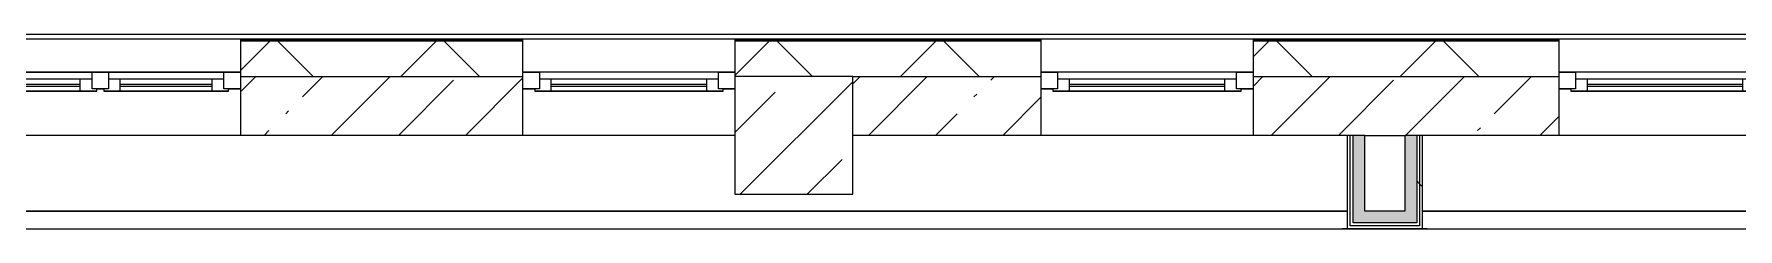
# Model space of a CAD drawing. Header units: millimetres. Extents: x -4196 to 190310, y -8553 to 29000.
# Drawn here: x 161920 to 169155, y 20753 to 21580 of the extents above; entities that cross this region are included whole.
import ezdxf

# ---------------------------------------------------------------- set-up
doc = ezdxf.new("R2010")
doc.units = ezdxf.units.MM
doc.layers.add('A-FLOR-1', color=7, linetype='Continuous', lineweight=5, true_color=0xaaaaaa)
doc.layers.add('I-WALL-2', color=7, linetype='Continuous', lineweight=9, true_color=0xe7e7e7)
for name, color, linetype, lineweight in [('A-GLAZ-1', 7, 'Continuous', 5), ('A-WALL', 7, 'Continuous', 9), ('A-WALL-4', 7, 'Continuous', 5), ('I-WALL-3', 7, 'Continuous', 5), ('S-COLS-2', 7, 'Continuous', 5)]:
    doc.layers.add(name, color=color, linetype=linetype, lineweight=lineweight)
pattern_1 = [(45, (59346.5, 0), (-530.33, 530.33), []), (135, (59346.5, 0), (-530.33, -530.33), [])]

# ---------------------------------------------------------------- blocks, each defined once
blk = doc.blocks.new('120_Окно_СКБ_1Ст - 120_Окно_СКБ_1Ст 900х2500_h_ с форточкой-22876038-1_6_1_птичка')
at = {"layer": 'A-GLAZ-1'}
for p, q in [((-450, -127), (-450, -57)), ((-450, -57), (-380, -57)), ((450, -57), (-450, -57)), ((-380, -57), (-380, -127)), ((380, -127), (380, -57)), ((380, -57), (450, -57)), ((450, -57), (450, -127)), ((-380, -127), (-450, -127)), ((-450, -127), (-400, -127)), ((-380, -127), (-400, -127)), ((-400, -127), (-400, -137)), ((-400, -137), (400, -137)), ((400, -137), (-400, -137)), ((380, -87), (-380, -87)), ((-380, -87), (-380, -127)), ((-330, -137), (-330, -87)), ((-330, -107), (330, -107)), ((330, -117), (-330, -117)), ((330, -137), (330, -87)), ((380, -127), (380, -87)), ((450, -127), (380, -127)), ((400, -127), (380, -127)), ((400, -127), (450, -127)), ((400, -137), (400, -127))]:
    blk.add_line(p, q, dxfattribs=at)
blk = doc.blocks.new('120_Окно_СКБ_1Ст - 120_Окно_СКБ_1Ст 900х2500_h_ с форточкой-V83-1_6_1_птичка')
at = {"layer": 'A-GLAZ-1'}
for p, q in [((-450, -127), (-450, -57)), ((-450, -57), (-380, -57)), ((450, -57), (-450, -57)), ((-380, -57), (-380, -127)), ((380, -127), (380, -57)), ((380, -57), (450, -57)), ((450, -57), (450, -127)), ((-380, -127), (-450, -127)), ((-450, -127), (-400, -127)), ((-380, -127), (-400, -127)), ((-400, -127), (-400, -137)), ((-400, -137), (400, -137)), ((400, -137), (-400, -137)), ((380, -87), (-380, -87)), ((-380, -87), (-380, -127)), ((-330, -137), (-330, -87)), ((-330, -107), (330, -107)), ((330, -117), (-330, -117)), ((330, -137), (330, -87)), ((380, -127), (380, -87)), ((450, -127), (380, -127)), ((400, -127), (380, -127)), ((400, -127), (450, -127)), ((400, -137), (400, -127))]:
    blk.add_line(p, q, dxfattribs=at)
blk = doc.blocks.new('BSC_Колонна _Прямоугольная - 500х500-23282986-1_6_1_птичка')
at = {"layer": 'S-COLS-2'}
h = blk.add_hatch(dxfattribs=at)
h.set_pattern_fill('FP_192', color=256, style=0, pattern_type=2)
h.set_pattern_definition([(45, (-105800, -21150), (-285.1231, 285.1231), []), (45, (-105514.88, -21150), (-285.1231, 285.1231), [504.031, -100.806, 16.764, -84.042])])
h.paths.add_polyline_path([(-250, -250), (250, -250), (250, 250), (-250, 250), (-250, -237.9)])
for p, q in [((250, 250), (-250, 250)), ((-250, 250), (-250, -250)), ((250, -250), (250, 250)), ((-250, -250), (250, -250))]:
    blk.add_line(p, q, dxfattribs=at)
blk = doc.blocks.new('120_Окно_СКБ_2Ст_Фрамуга сверху - 120_Окно_СКБ_2Ст_2300х2500_h_ ДОО-23103760-1_6_1_птичка')
at = {"layer": 'A-GLAZ-1'}
for p, q in [((-1150, -127), (-1150, -57)), ((-1150, -57), (-1080, -57)), ((1150, -57), (-1150, -57)), ((-1080, -57), (-1080, -127)), ((-1080, -57), (1080, -57)), ((520, -127), (520, -57)), ((520, -57), (590, -57)), ((590, -57), (590, -127)), ((1080, -127), (1080, -57)), ((1080, -57), (1150, -57)), ((1150, -57), (1150, -127)), ((-1080, -127), (-1150, -127)), ((-1150, -127), (-1100, -127)), ((-1080, -127), (-1100, -127)), ((-1100, -127), (-1100, -137)), ((-1100, -137), (540, -137)), ((540, -137), (-1100, -137)), ((520, -87), (-1080, -87)), ((-1080, -87), (-1080, -127)), ((-1030, -137), (-1030, -87)), ((-1030, -107), (470, -107)), ((470, -117), (-1030, -117)), ((470, -137), (470, -87)), ((520, -127), (520, -87)), ((590, -127), (520, -127)), ((540, -127), (520, -127)), ((540, -127), (570, -127)), ((540, -127), (570, -127)), ((540, -137), (540, -127)), ((590, -127), (570, -127)), ((570, -127), (570, -137)), ((570, -137), (1100, -137)), ((1100, -137), (570, -137)), ((1080, -87), (590, -87)), ((590, -87), (590, -127)), ((640, -137), (640, -87)), ((640, -107), (1030, -107)), ((1030, -117), (640, -117)), ((1030, -137), (1030, -87)), ((1080, -127), (1080, -87)), ((1150, -127), (1080, -127)), ((1100, -127), (1080, -127)), ((1100, -127), (1150, -127)), ((1100, -137), (1100, -127))]:
    blk.add_line(p, q, dxfattribs=at)
blk = doc.blocks.new('Зашивка приборов отопления - Зашивка приборов отопления-33267402-1_6_1_птичка')
at = {"layer": 'A-WALL-4'}
for p, q in [((103450, 21150), (101150, 21150)), ((105550, 21150), (104650, 21150)), ((107750, 21150), (106850, 21150)), ((101150, 20829), (108150, 20829)), ((108150, 20829), (101150, 20829)), ((101150, 20754), (108150, 20754))]:
    blk.add_line(p, q, dxfattribs=at)
blk = doc.blocks.new('Зашивка приборов отопления1 - Зашивка приборов отопления-33268338-1_6_1_птичка')
at = {"layer": 'A-WALL-4'}
for p, q in [((109950, 21150), (109050, 21150)), ((108470, 20829), (110550, 20829)), ((110550, 20829), (108470, 20829)), ((108470, 20754), (110550, 20754))]:
    blk.add_line(p, q, dxfattribs=at)

msp = doc.modelspace()

# ---------------------------------------------------------------- hatches: boundary and pattern name
at = {"layer": 'A-WALL-4'}
h = msp.add_hatch(dxfattribs=at)
h.set_pattern_fill('FP_116', color=256, style=0, pattern_type=2)
h.set_pattern_definition([(45, (59346.5, 0), (-353.5534, 353.5534), []), (135, (59346.5, 0), (-353.5534, -353.5534), [])])
h.paths.add_polyline_path([(162796.5, 21400), (163996.5, 21400), (163996.5, 21550), (162796.5, 21550), (162796.5, 21486)])
h.paths.add_polyline_path([(169296.5, 21400), (170149.6, 21400), (170041.1, 21550), (169296.5, 21550)])
h.paths.add_polyline_path([(152406.5, 21400), (152656.5, 21400), (152652.9, 21550), (152406.5, 21550)])
h.paths.add_polyline_path([(168396.5, 21400), (168396.5, 21550), (167096.5, 21550), (167096.5, 21400), (167971.3, 21400)])
h.paths.add_polyline_path([(156026.5, 21400), (160496.5, 21400), (160496.5, 21550), (155956.5, 21550), (155956.5, 21400)])
h.paths.add_polyline_path([(170581.6, 21400), (170473.1, 21550), (170288, 21550), (170396.5, 21400), (170473.1, 21400)])
h.paths.add_polyline_path([(166196.5, 21400), (166196.5, 21550), (164896.5, 21550), (164896.5, 21400), (166112.4, 21400)])
at = {"layer": 'I-WALL-2'}
for points in [[(167571.5, 20779), (167571.5, 21150), (167521.5, 21150), (167521.5, 20779)], [(167791.5, 20829), (167791.5, 21150), (167741.5, 21150), (167741.5, 20829)], [(167741.5, 20779), (167791.5, 20779), (167791.5, 20829), (167571.5, 20829), (167571.5, 20779)]]:
    msp.add_hatch(color=256, dxfattribs=at).paths.add_polyline_path(points)
at = {"layer": 'I-WALL-3'}
h = msp.add_hatch(dxfattribs=at)
h.set_pattern_fill('FP_97', color=256, style=0, pattern_type=2)
h.set_pattern_definition([(45, (59346.5, 0), (-285.1231, 285.1231), []), (45, (59631.6, 0), (-285.1231, 285.1231), [504.031, -100.806, 16.764, -84.042])])
h.paths.add_polyline_path([(162796.5, 21150), (163996.5, 21150), (163996.5, 21400), (162796.5, 21400), (162796.5, 21217.1)])
h.paths.add_polyline_path([(160146.5, 21150), (160496.5, 21150), (160496.5, 21400), (160146.5, 21400), (160146.5, 21153.4)])
h.paths.add_polyline_path([(165396.5, 21150), (166196.5, 21150), (166196.5, 21400), (165396.5, 21400), (165396.5, 21246.2)])
h.paths.add_polyline_path([(167571.5, 21150), (168396.5, 21150), (168396.5, 21400), (167096.5, 21400), (167096.5, 21150), (167521.5, 21150)])
h.paths.add_polyline_path([(169296.5, 21150), (169696.5, 21150), (169696.5, 21400), (169296.5, 21400), (169296.5, 21342.3)])
h = msp.add_hatch(dxfattribs=at)
h.set_pattern_fill('FP_208', color=256, style=0, pattern_type=2)
h.set_pattern_definition(pattern_1)
h.paths.add_polyline_path([(167804, 20779), (167804, 21150), (167791.5, 21150), (167791.5, 20779)])
h = msp.add_hatch(dxfattribs=at)
h.set_pattern_fill('FP_208', color=256, style=0, pattern_type=2)
h.set_pattern_definition(pattern_1)
h.paths.add_polyline_path([(167816.5, 20766.5), (167816.5, 21150), (167804, 21144.6), (167804, 20766.5)])

# ---------------------------------------------------------------- linework, layer by layer
at = {"layer": 'A-FLOR-1'}
msp.add_line((167836.5, 20753), (167475.5, 20753), dxfattribs=at)
at = {"layer": 'A-WALL'}
for p, q in [((163996.5, 21553), (162796.5, 21553)), ((163996.5, 21550), (162796.5, 21550)), ((166196.5, 21553), (164896.5, 21553)), ((166196.5, 21550), (164896.5, 21550)), ((168396.5, 21553), (167096.5, 21553)), ((168396.5, 21550), (167096.5, 21550)), ((162796.5, 21400), (163996.5, 21400)), ((165396.5, 21400), (166196.5, 21400)), ((167096.5, 21400), (168396.5, 21400)), ((167571.5, 21150), (167496.5, 21150)), ((167509, 20766.5), (167509, 21150)), ((167521.5, 20779), (167521.5, 21150)), ((167816.5, 21150), (167741.5, 21150)), ((167791.5, 21150), (167791.5, 20779)), ((167804, 21150), (167804, 20766.5)), ((167804, 20766.5), (167509, 20766.5)), ((167791.5, 20779), (167521.5, 20779))]:
    msp.add_line(p, q, dxfattribs=at)
at = {"layer": 'A-WALL-4'}
for p, q in [((155916.5, 21580), (170488.4, 21580)), ((164896.5, 21558), (155956.5, 21558)), ((162796.5, 21558), (162796.5, 21400)), ((163996.5, 21400), (163996.5, 21558)), ((169296.5, 21558), (164896.5, 21558)), ((164896.5, 21558), (164896.5, 21400)), ((166196.5, 21400), (166196.5, 21558)), ((167096.5, 21558), (167096.5, 21400)), ((168396.5, 21400), (168396.5, 21558))]:
    msp.add_line(p, q, dxfattribs=at)
at = {"layer": 'I-WALL-3'}
for p, q in [((162796.5, 21400), (162796.5, 21150)), ((163996.5, 21150), (163996.5, 21400)), ((166196.5, 21150), (166196.5, 21400)), ((167096.5, 21400), (167096.5, 21150)), ((168396.5, 21150), (168396.5, 21400)), ((164896.5, 21150), (160146.5, 21150)), ((167496.5, 21150), (165396.5, 21150)), ((167496.5, 21150), (167496.5, 20754)), ((167571.5, 21150), (167741.5, 21150)), ((167571.5, 20829), (167571.5, 21150)), ((167741.5, 21150), (167741.5, 20829)), ((169696.5, 21150), (167816.5, 21150)), ((167816.5, 20754), (167816.5, 21150)), ((167741.5, 20829), (167571.5, 20829)), ((167496.5, 20754), (167816.5, 20754))]:
    msp.add_line(p, q, dxfattribs=at)

# ---------------------------------------------------------------- block references
at = {"layer": 'A-GLAZ-1'}
for name, p in [('120_Окно_СКБ_2Ст_Фрамуга сверху - 120_Окно_СКБ_2Ст_2300х2500_h_ ДОО-23103760-1_6_1_птичка', (161646.5, 21475)), ('120_Окно_СКБ_1Ст - 120_Окно_СКБ_1Ст 900х2500_h_ с форточкой-V83-1_6_1_птичка', (164446.5, 21475)), ('120_Окно_СКБ_1Ст - 120_Окно_СКБ_1Ст 900х2500_h_ с форточкой-22876038-1_6_1_птичка', (166646.5, 21475)), ('120_Окно_СКБ_1Ст - 120_Окно_СКБ_1Ст 900х2500_h_ с форточкой-22876038-1_6_1_птичка', (168846.5, 21475))]:
    msp.add_blockref(name, p, dxfattribs=at)
at = {"layer": 'A-WALL-4'}
for name in ['Зашивка приборов отопления - Зашивка приборов отопления-33267402-1_6_1_птичка', 'Зашивка приборов отопления1 - Зашивка приборов отопления-33268338-1_6_1_птичка']:
    msp.add_blockref(name, (59346.5, 0), dxfattribs=at)
at = {"layer": 'S-COLS-2'}
msp.add_blockref('BSC_Колонна _Прямоугольная - 500х500-23282986-1_6_1_птичка', (165146.5, 21150), dxfattribs=at)

doc.saveas('drawing.dxf')
